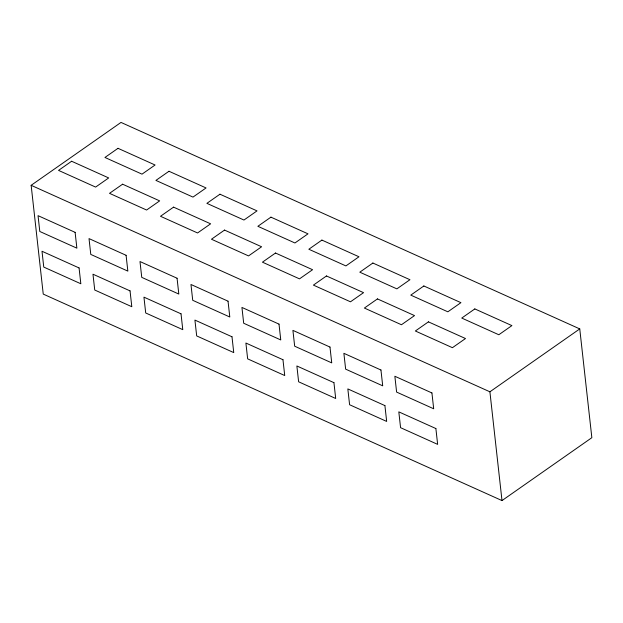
<?xml version="1.0" encoding="UTF-8"?>
<svg xmlns="http://www.w3.org/2000/svg" width="623" height="623" viewBox="0 0 623 623"><rect width="100%" height="100%" fill="white"/><g stroke="black" fill="none" stroke-linecap="round" stroke-linejoin="round"><path stroke-width="0.93" d="M31.15 185.311L121.002 122.419L579.756 328.905L591.85 437.689L501.998 500.58L43.244 294.095L31.15 185.311L489.904 391.805L579.756 328.905M489.904 391.805L501.998 500.58M71.614 161.248L58.546 170.398L95.615 187.087L108.69 177.937L71.614 161.248M118.012 148.313L104.944 157.463L142.013 174.152L155.08 165.002L118.012 148.313M122.591 184.198L109.516 193.34L146.592 210.029L159.659 200.879L122.591 184.198M168.989 171.263L155.914 180.405L192.99 197.094L206.057 187.944L168.989 171.263M173.56 207.14L160.493 216.282L197.561 232.971L210.629 223.821L173.56 207.14M219.958 194.205L206.891 203.347L243.959 220.036L257.026 210.886L219.958 194.205M224.537 230.082L211.462 239.232L248.538 255.913L261.605 246.77L224.537 230.082M270.935 217.147L257.86 226.297L294.936 242.978L308.003 233.835L270.935 217.147M275.506 253.024L262.439 262.174L299.507 278.863L312.575 269.712L275.506 253.024M321.904 240.089L308.837 249.239L345.905 265.92L358.973 256.777L321.904 240.089M326.475 275.966L313.408 285.116L350.484 301.805L363.552 292.654L326.475 275.966M372.873 263.031L359.806 272.181L396.874 288.87L409.95 279.719L372.873 263.031M377.452 298.908L364.385 308.058L401.453 324.747L414.521 315.596L377.452 298.908M423.85 285.973L410.783 295.123L447.851 311.812L460.919 302.661L423.85 285.973M428.422 321.857L415.354 331L452.423 347.689L465.498 338.538L428.422 321.857M474.819 308.922L461.752 318.065L498.821 334.753L511.896 325.603L474.819 308.922M75.118 232.348L38.042 215.659L39.802 231.483L76.878 248.164L75.118 232.348M126.087 255.29L89.019 238.601L90.779 254.425L127.847 271.114L126.087 255.29M177.064 278.232L139.988 261.543L141.748 277.367L178.817 294.056L177.064 278.232M228.034 301.174L190.965 284.485L192.725 300.309L229.794 316.998L228.034 301.174M279.011 324.116L241.934 307.435L243.694 323.251L280.763 339.94L279.011 324.116M329.98 347.058L292.911 330.377L294.671 346.201L331.74 362.882L329.98 347.058M380.949 370.007L343.88 353.319L345.64 369.143L382.709 385.824L380.949 370.007M431.926 392.949L394.857 376.261L396.61 392.085L433.686 408.774L431.926 392.949M79.074 267.945L42.006 251.256L43.758 267.08L80.834 283.769L79.074 267.945M130.043 290.886L92.975 274.206L94.735 290.022L131.803 306.711L130.043 290.886M181.02 313.828L143.944 297.148L145.704 312.972L182.78 329.653L181.02 313.828M231.99 336.778L194.921 320.09L196.681 335.914L233.75 352.595L231.99 336.778M282.967 359.72L245.89 343.032L247.65 358.856L284.727 375.544L282.967 359.72M333.936 382.662L296.867 365.974L298.627 381.798L335.696 398.486L333.936 382.662M384.913 405.604L347.836 388.916L349.596 404.74L386.665 421.428L384.913 405.604M435.882 428.546L398.813 411.865L400.573 427.682L437.642 444.37L435.882 428.546"/></g></svg>
